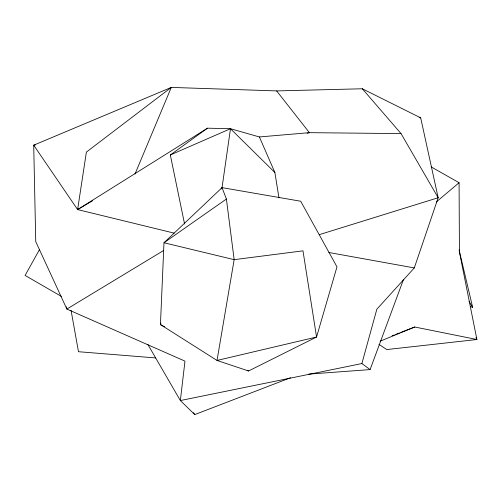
<?xml version="1.0" encoding="UTF-8"?>
<svg xmlns="http://www.w3.org/2000/svg" width="502" height="502" viewBox="0 0 502 502"><rect width="100%" height="100%" fill="white"/><g stroke="black" fill="none" stroke-linecap="round" stroke-linejoin="round"><path stroke-width="0.75" d="M221.137 188.903L222.041 187.635L230.481 128.719L207.483 128.179L77.615 209.585L33.709 145.178L171.289 87.411L276.627 90.912L362.331 88.772L420.689 117.851L438.171 197.738L414.301 267.917L376.851 309.207L361.886 363.555L180.35 400.552L147.783 344.341M174.181 233.129L77.615 209.585L86.388 152.075L171.289 87.411L134.982 174.062M160.897 323.093L160.445 324.587L217.021 360.449L248.553 370.978L316.555 337.018L336.98 266.869L300.698 201.233L222.041 187.635L163.985 242.755L160.445 324.587L164.606 326.783M308.736 374.115L370.093 369.591L403.457 279.564M39.564 249.438L25.1 275.441L61.338 296.375M436.338 201.942L459.079 182.715L431.274 166.953M184.573 224.005L170.322 154.961L207.483 128.179M226.402 199.037L163.985 242.755L234.158 259.659L302.976 250.837L316.555 337.018L217.021 360.449L234.158 259.659L226.402 199.037L222.041 187.635M163.727 250.435L66.86 309.069L35.742 241.613L33.709 145.178L35.265 145.003M77.615 209.585L92.399 200.85M170.322 154.961L230.481 128.719L259.39 136.952L309.42 132.666L401.042 133.588L438.171 197.738L319.36 234.635M380.108 341.203L414.74 327.009L476.9 339.515L459.43 252.01L459.079 182.715M392.093 335.807L394.29 334.959M395.745 334.388L399.397 332.97M400.86 332.399L414.74 327.009M66.364 306.778L66.86 309.069L184.974 361.133L180.35 400.552L194.751 414.589L290.551 377.736M307.142 133.237L309.42 132.666L276.627 90.912M155.727 357.939L78.481 351.714L71.039 310.242M328.829 252.493L414.301 267.917M419.145 117.568L420.689 117.851M470.449 306.584L472.658 307.349L459.066 249.87M247.166 370.244L248.553 370.978M378.947 344.359L386.791 349.561L476.9 339.515L476.009 337.344M361.886 363.555L370.093 369.591M230.481 128.719L274.895 172.531L278.961 197.92M362.331 88.772L401.042 133.588M193.527 412.594L194.751 414.589M469.044 301.325L472.658 307.349M259.39 136.952L274.895 172.531"/></g></svg>
